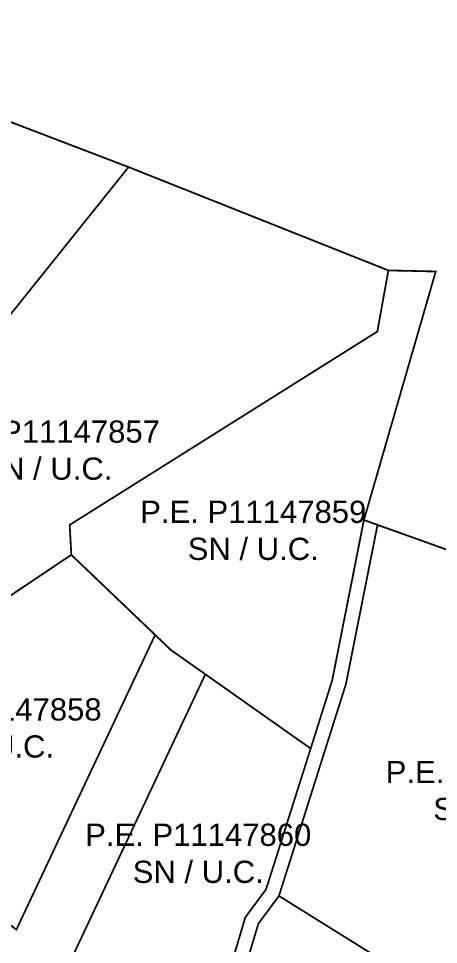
# Model space of a CAD drawing. Header units: metres. Extents: x 561401 to 594056, y 8460144 to 8508504.
# Drawn here: x 587545.6 to 587592.9, y 8498920.4 to 8499024.6 of the extents above; entities that cross this region are included whole.
import ezdxf

# ---------------------------------------------------------------- set-up
doc = ezdxf.new("R2010")
doc.units = ezdxf.units.M
for name, color, linetype in [('1.2. AFECTADOS BASE GRAFICA SUNARP', 150, 'Continuous'), ('1.2. BASE GRAFICA SUNARP', 150, 'Continuous'), ('1.3 ETIQUETA P.E. Y U.C.', 1, 'Continuous')]:
    doc.layers.add(name, color=color, linetype=linetype)
doc.styles.add('Arial', font='arial.ttf', dxfattribs={"height": 1})

msp = doc.modelspace()

# ---------------------------------------------------------------- linework, layer by layer
at = {"layer": '1.2. AFECTADOS BASE GRAFICA SUNARP', "color": 64, "linetype": 'Continuous', "lineweight": -3, "const_width": 0.2}
for points in [[(587475.33, 8499013.35), (587481.18, 8499005.36), (587497.38, 8499032.09), (587497.38, 8499032.1), (587497.38, 8499032.1), (587497.38, 8499032.1), (587510.42, 8499026.22), (587511.77, 8499025.61), (587512.76, 8499025.23), (587517.38, 8499023.46), (587538.14, 8499015.52), (587558.02, 8499007.92), (587587.25, 8498996.29), (587592.58, 8498996.17), (587592.58, 8498996.17), (587592.58, 8498996.17), (587590.86, 8498990.19), (587590.77, 8498989.9), (587584.5, 8498968.2), (587584.5, 8498968.2), (587586.03, 8498967.65), (587586.03, 8498967.65), (587622.12, 8498954.74)], [(587551.59, 8498918.8), (587566.66, 8498950.84), (587562.77, 8498953.58), (587561.01, 8498955.27), (587545.4, 8498922.1), (587524.11, 8498938.01), (587522.34, 8498940.01), (587520.36, 8498943.35), (587513.48, 8498954.98), (587505.37, 8498970.17), (587492.5, 8498989.87), (587479.73, 8499002.97), (587481.18, 8499005.36), (587475.33, 8499013.35)], [(587568.96, 8498910.48), (587572.62, 8498922.76), (587574.94, 8498925.89), (587582.48, 8498949.75), (587586.03, 8498967.65), (587584.5, 8498968.2), (587580.93, 8498950.15), (587578.51, 8498942.48), (587573.49, 8498926.63), (587571.16, 8498923.49), (587567.5, 8498911.18)]]:
    msp.add_lwpolyline(points, dxfattribs=at)
at = {"layer": '1.2. BASE GRAFICA SUNARP', "color": 64, "linetype": 'Continuous', "lineweight": -3, "const_width": 0.2}
for points in [[(587558.02, 8499007.92), (587538.14, 8499015.52), (587523.2, 8498992.32), (587512.87, 8498979.38), (587514.5, 8498978.52), (587505.37, 8498970.17), (587513.48, 8498954.98), (587527.72, 8498970.08), (587558.02, 8499007.92)], [(587586.01, 8498989.41), (587587.25, 8498996.29), (587558.02, 8499007.92), (587527.72, 8498970.08), (587513.48, 8498954.98), (587520.36, 8498943.35), (587551.58, 8498964.28), (587551.4, 8498967.65), (587586.01, 8498989.41)], [(587584.5, 8498968.2), (587592.58, 8498996.17), (587587.25, 8498996.29), (587586.01, 8498989.41), (587551.4, 8498967.65), (587551.58, 8498964.28), (587561.01, 8498955.27), (587562.77, 8498953.58), (587566.66, 8498950.84), (587578.51, 8498942.48), (587580.93, 8498950.15), (587584.5, 8498968.2)], [(587623.74, 8498954.75), (587622.12, 8498954.74), (587586.03, 8498967.65), (587582.48, 8498949.75), (587574.94, 8498925.89), (587586.35, 8498918.78), (587593.85, 8498915.35), (587589.16, 8498900.84), (587608.2, 8498891.85), (587612.14, 8498901.32), (587613.97, 8498907.07), (587620.96, 8498933.2), (587623.74, 8498954.75)], [(587561.01, 8498955.27), (587551.58, 8498964.28), (587520.36, 8498943.35), (587522.34, 8498940.01), (587524.11, 8498938.01), (587545.4, 8498922.1), (587561.01, 8498955.27)], [(587578.51, 8498942.48), (587566.66, 8498950.84), (587551.59, 8498918.8), (587567.5, 8498911.18), (587571.16, 8498923.49), (587573.49, 8498926.63), (587578.51, 8498942.48)], [(587586.35, 8498918.78), (587574.94, 8498925.89), (587572.62, 8498922.76), (587568.96, 8498910.48), (587575.08, 8498907.55), (587579.91, 8498905.32), (587586.35, 8498918.78)]]:
    msp.add_lwpolyline(points, close=True, dxfattribs=at)

# ---------------------------------------------------------------- texts
at = {"layer": '1.3 ETIQUETA P.E. Y U.C.', "color": 1, "char_height": 2.5, "attachment_point": 5, "style": 'Arial'}
for s, insert in [('P.E. P11147857\\PSN / U.C.', (587548.83, 8498976.05)), ('P.E. P11147859\\PSN / U.C.', (587572.05, 8498967.02)), ('P.E. P11147858\\PSN / U.C.', (587542.27, 8498944.78)), ('P.E. P11147868\\PSN / U.C.', (587599.67, 8498937.74)), ('P.E. P11147860\\PSN / U.C.', (587565.86, 8498930.67))]:
    msp.add_mtext(s, dxfattribs=dict(at, insert=insert))

doc.saveas('drawing.dxf')
